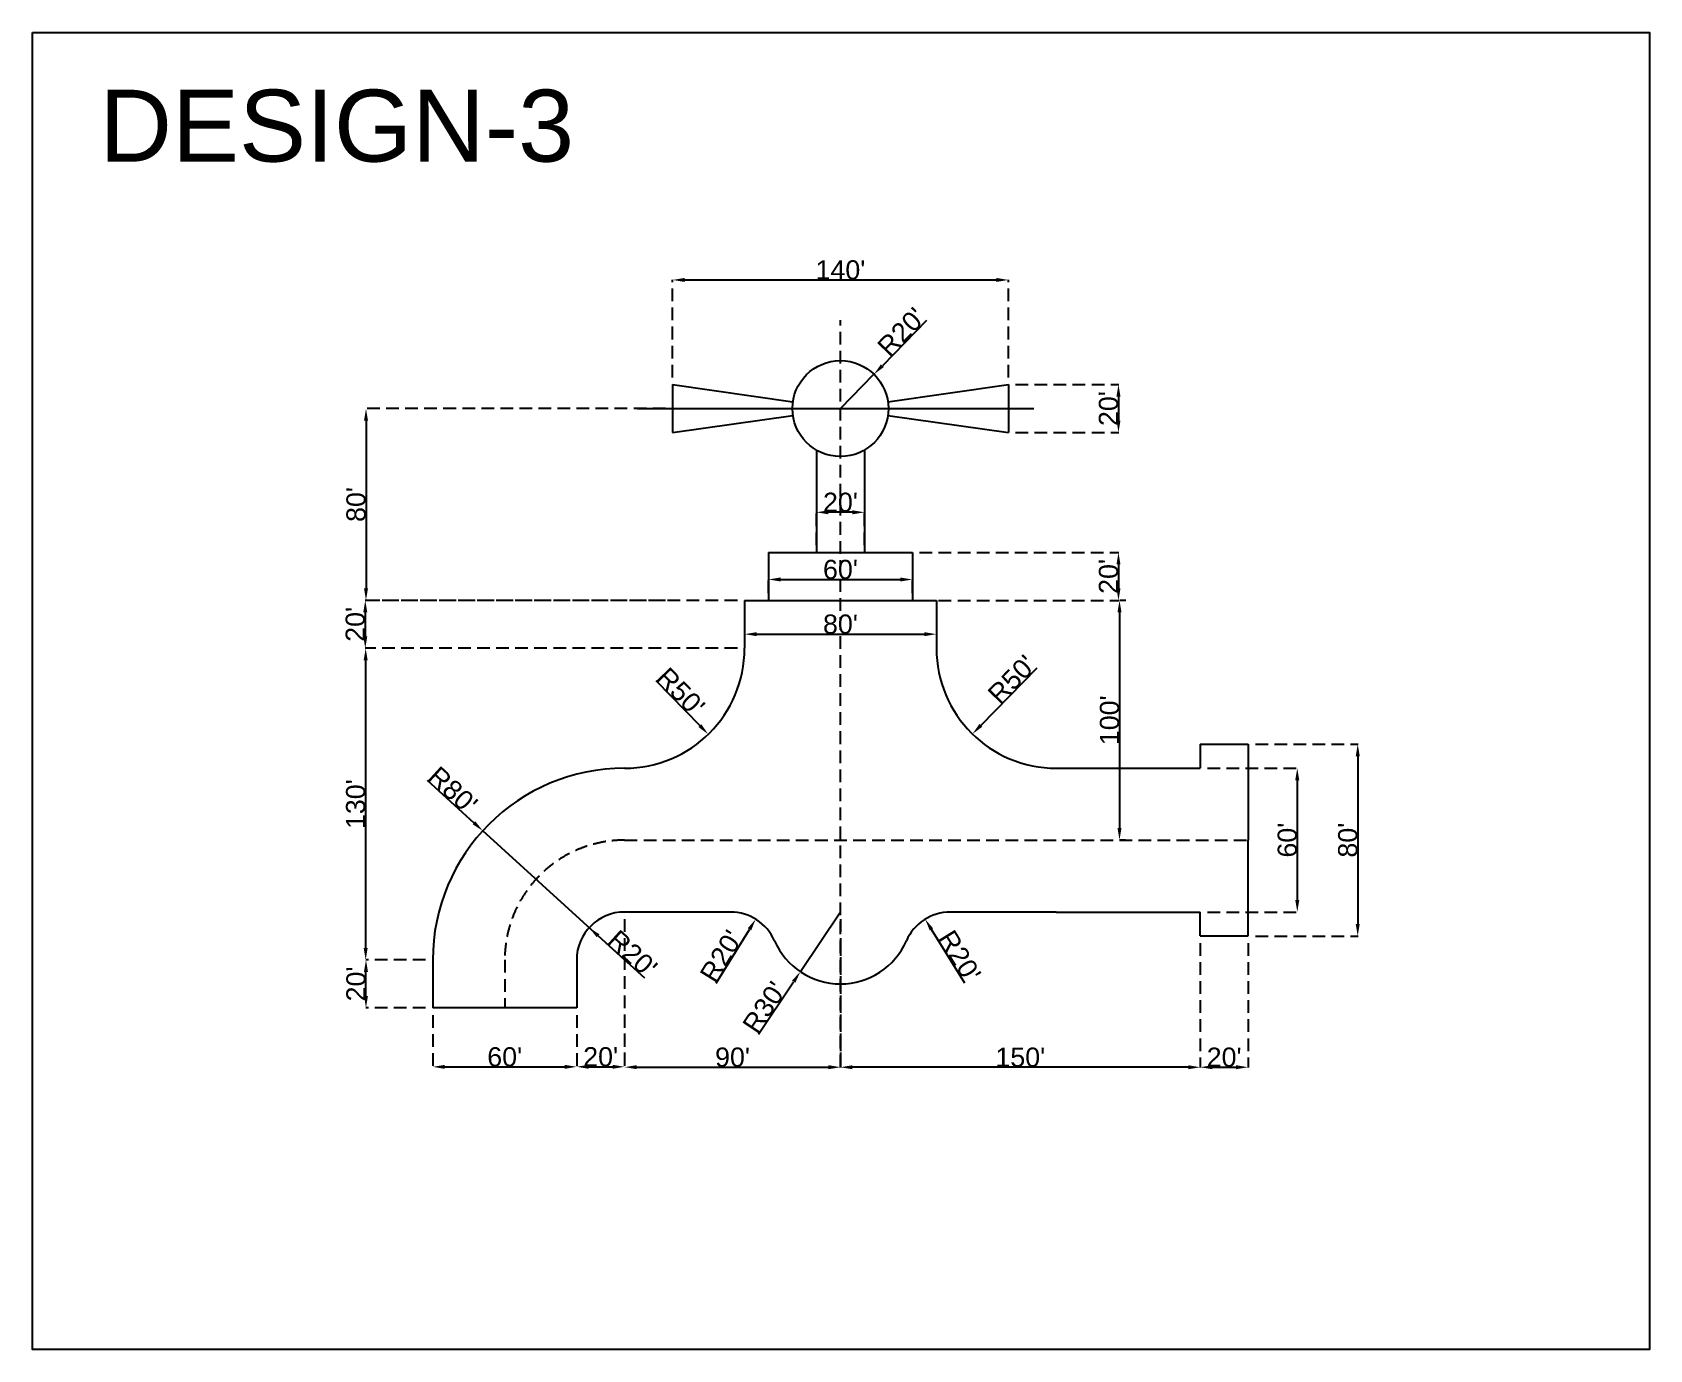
# Model space of a CAD drawing. Header units: inches. Extents: x 5503 to 13596, y 4540 to 11133.
import ezdxf

# ---------------------------------------------------------------- set-up
doc = ezdxf.new("R2010")
doc.units = ezdxf.units.IN
doc.header["$LTSCALE"] = 10
doc.linetypes.add('HIDDEN', pattern=[9.525, 6.35, -3.175])
doc.layers.add('dotted', color=90, linetype='HIDDEN')
doc.styles.get("Standard").update_dxf_attribs({"font": 'arial.ttf'})
doc.dimstyles.new('ISO-25', dxfattribs={"dimtxt": 96, "dimasz": 60, "dimexe": 1.25, "dimexo": 36, "dimtad": 1, "dimdec": 4, "dimlunit": 4, "dimtxsty": 'Standard', "dimcen": 2.5, "dimadec": 0, "dimazin": 0, "dimtfac": 1, "dimtdec": 4, "dimtmove": 0, "dimatfit": 3, "dimfxl": 1, "dimarcsym": 0})

# ---------------------------------------------------------------- blocks, each defined once
blk = doc.blocks.new('*D2')
at = {"color": 0, "linetype": 'HIDDEN', "lineweight": -2, "transparency": 16777216}
for p, q in [((11622.5, 7570.2), (12136.2, 7570.2)), ((11622.5, 6610.2), (12136.2, 6610.2))]:
    blk.add_line(p, q, dxfattribs=at)
at = {"color": 0, "lineweight": -2, "transparency": 16777216}
blk.add_line((12134.9, 7510.2), (12134.9, 6670.2), dxfattribs=at)
at = {"color": 0, "transparency": 16777216}
for points in [[(12124.9, 7510.2), (12144.9, 7510.2), (12134.9, 7570.2)], [(12124.9, 6670.2), (12144.9, 6670.2), (12134.9, 6610.2)]]:
    blk.add_solid(points, dxfattribs=at)
at = {"layer": 'Defpoints', "color": 0, "transparency": 16777216}
for p in [(11586.5, 7570.2), (11586.5, 6610.2), (12134.9, 6610.2)]:
    blk.add_point(p, dxfattribs=at)
at = {"color": 0, "transparency": 16777216, "insert": (12085.3, 7090.2), "char_height": 96, "attachment_point": 5, "rotation": 90}
blk.add_mtext("80'", dxfattribs=at)
blk = doc.blocks.new('*D3')
at = {"color": 0, "linetype": 'HIDDEN', "lineweight": -2, "transparency": 16777216}
for p, q in [((11382.5, 7450.2), (11833.6, 7450.2)), ((11382.5, 6730.2), (11833.6, 6730.2))]:
    blk.add_line(p, q, dxfattribs=at)
at = {"color": 0, "lineweight": -2, "transparency": 16777216}
blk.add_line((11832.3, 7390.2), (11832.3, 6790.2), dxfattribs=at)
at = {"color": 0, "transparency": 16777216}
for points in [[(11822.3, 7390.2), (11842.3, 7390.2), (11832.3, 7450.2)], [(11822.3, 6790.2), (11842.3, 6790.2), (11832.3, 6730.2)]]:
    blk.add_solid(points, dxfattribs=at)
at = {"layer": 'Defpoints', "color": 0, "transparency": 16777216}
for p in [(11346.5, 7450.2), (11346.5, 6730.2), (11832.3, 6730.2)]:
    blk.add_point(p, dxfattribs=at)
at = {"color": 0, "transparency": 16777216, "insert": (11782.7, 7090.2), "char_height": 96, "attachment_point": 5, "rotation": 90}
blk.add_mtext("60'", dxfattribs=at)
blk = doc.blocks.new('*D6')
at = {"color": 0, "linetype": 'HIDDEN', "lineweight": -2, "transparency": 16777216}
for p, q in [((9030.5, 8290.2), (7167.4, 8290.2)), ((9030.5, 8050.2), (7167.4, 8050.2))]:
    blk.add_line(p, q, dxfattribs=at)
at = {"color": 0, "lineweight": -2, "transparency": 16777216}
blk.add_line((7168.7, 8230.2), (7168.7, 8110.2), dxfattribs=at)
at = {"color": 0, "transparency": 16777216}
for points in [[(7158.7, 8230.2), (7178.7, 8230.2), (7168.7, 8290.2)], [(7158.7, 8110.2), (7178.7, 8110.2), (7168.7, 8050.2)]]:
    blk.add_solid(points, dxfattribs=at)
at = {"layer": 'Defpoints', "color": 0, "transparency": 16777216}
for p in [(9066.5, 8290.2), (7168.7, 8050.2), (9066.5, 8050.2)]:
    blk.add_point(p, dxfattribs=at)
at = {"color": 0, "transparency": 16777216, "insert": (7119, 8170.2), "char_height": 96, "attachment_point": 5, "rotation": 90}
blk.add_mtext("20'", dxfattribs=at)
blk = doc.blocks.new('*D9')
at = {"color": 0, "linetype": 'HIDDEN', "lineweight": -2, "transparency": 16777216}
for p, q in [((7204.7, 8050.2), (7171.8, 8050.2)), ((7172.4, 6490.2), (7171.8, 6490.2))]:
    blk.add_line(p, q, dxfattribs=at)
at = {"color": 0, "lineweight": -2, "transparency": 16777216}
blk.add_line((7170.6, 7990.2), (7170.6, 6550.2), dxfattribs=at)
at = {"color": 0, "transparency": 16777216}
for points in [[(7160.6, 7990.2), (7180.6, 7990.2), (7170.6, 8050.2)], [(7160.6, 6550.2), (7180.6, 6550.2), (7170.6, 6490.2)]]:
    blk.add_solid(points, dxfattribs=at)
at = {"layer": 'Defpoints', "color": 0, "transparency": 16777216}
for p in [(7168.7, 8050.2), (7136.4, 6490.2), (7170.6, 6490.2)]:
    blk.add_point(p, dxfattribs=at)
at = {"color": 0, "transparency": 16777216, "insert": (7120.9, 7270.2), "char_height": 96, "attachment_point": 5, "rotation": 90}
blk.add_mtext("130'", dxfattribs=at)
blk = doc.blocks.new('*D10')
at = {"color": 0, "linetype": 'HIDDEN', "lineweight": -2, "transparency": 16777216}
for p, q in [((7470.5, 6490.2), (7170.9, 6490.2)), ((7470.5, 6250.2), (7170.9, 6250.2))]:
    blk.add_line(p, q, dxfattribs=at)
at = {"color": 0, "lineweight": -2, "transparency": 16777216}
blk.add_line((7172.2, 6310.2), (7172.2, 6430.2), dxfattribs=at)
at = {"color": 0, "transparency": 16777216}
for points in [[(7162.2, 6430.2), (7182.2, 6430.2), (7172.2, 6490.2)], [(7162.2, 6310.2), (7182.2, 6310.2), (7172.2, 6250.2)]]:
    blk.add_solid(points, dxfattribs=at)
at = {"layer": 'Defpoints', "color": 0, "transparency": 16777216}
for p in [(7172.2, 6490.2), (7506.5, 6490.2), (7506.5, 6250.2)]:
    blk.add_point(p, dxfattribs=at)
at = {"color": 0, "transparency": 16777216, "insert": (7122.5, 6370.2), "char_height": 96, "attachment_point": 5, "rotation": 90}
blk.add_mtext("20'", dxfattribs=at)
blk = doc.blocks.new('*D11')
at = {"color": 0, "linetype": 'HIDDEN', "lineweight": -2, "transparency": 16777216}
for p, q in [((7506.5, 6214.2), (7506.5, 5954)), ((8226.5, 6214.2), (8226.5, 5954))]:
    blk.add_line(p, q, dxfattribs=at)
at = {"color": 0, "lineweight": -2, "transparency": 16777216}
blk.add_line((7566.5, 5955.2), (8166.5, 5955.2), dxfattribs=at)
at = {"color": 0, "transparency": 16777216}
for points in [[(7566.5, 5965.2), (7566.5, 5945.2), (7506.5, 5955.2)], [(8166.5, 5965.2), (8166.5, 5945.2), (8226.5, 5955.2)]]:
    blk.add_solid(points, dxfattribs=at)
at = {"layer": 'Defpoints', "color": 0, "transparency": 16777216}
for p in [(7506.5, 6250.2), (8226.5, 6250.2), (8226.5, 5955.2)]:
    blk.add_point(p, dxfattribs=at)
at = {"color": 0, "transparency": 16777216, "insert": (7866.5, 6004.8), "char_height": 96, "attachment_point": 5}
blk.add_mtext("60'", dxfattribs=at)
blk = doc.blocks.new('*D12')
at = {"color": 0, "linetype": 'HIDDEN', "lineweight": -2, "transparency": 16777216}
for p, q in [((9942.5, 8530.2), (10938.9, 8530.2)), ((9942.5, 8290.2), (10938.9, 8290.2))]:
    blk.add_line(p, q, dxfattribs=at)
at = {"color": 0, "lineweight": -2, "transparency": 16777216}
blk.add_line((10937.6, 8470.2), (10937.6, 8350.2), dxfattribs=at)
at = {"color": 0, "transparency": 16777216}
for points in [[(10927.6, 8470.2), (10947.6, 8470.2), (10937.6, 8530.2)], [(10927.6, 8350.2), (10947.6, 8350.2), (10937.6, 8290.2)]]:
    blk.add_solid(points, dxfattribs=at)
at = {"layer": 'Defpoints', "color": 0, "transparency": 16777216}
for p in [(9906.5, 8530.2), (9906.5, 8290.2), (10937.6, 8290.2)]:
    blk.add_point(p, dxfattribs=at)
at = {"color": 0, "transparency": 16777216, "insert": (10888, 8410.2), "char_height": 96, "attachment_point": 5, "rotation": 90}
blk.add_mtext("20'", dxfattribs=at)
blk = doc.blocks.new('*D13')
at = {"color": 0, "linetype": 'HIDDEN', "lineweight": -2, "transparency": 16777216}
for p, q in [((10422.5, 9370.2), (10938.9, 9370.2)), ((10422.5, 9130.2), (10938.9, 9130.2))]:
    blk.add_line(p, q, dxfattribs=at)
at = {"color": 0, "lineweight": -2, "transparency": 16777216}
blk.add_line((10937.6, 9310.2), (10937.6, 9190.2), dxfattribs=at)
at = {"color": 0, "transparency": 16777216}
for points in [[(10927.6, 9310.2), (10947.6, 9310.2), (10937.6, 9370.2)], [(10927.6, 9190.2), (10947.6, 9190.2), (10937.6, 9130.2)]]:
    blk.add_solid(points, dxfattribs=at)
at = {"layer": 'Defpoints', "color": 0, "transparency": 16777216}
for p in [(10386.5, 9370.2), (10386.5, 9130.2), (10937.6, 9130.2)]:
    blk.add_point(p, dxfattribs=at)
at = {"color": 0, "transparency": 16777216, "insert": (10888, 9250.2), "char_height": 96, "attachment_point": 5, "rotation": 90}
blk.add_mtext("20'", dxfattribs=at)
blk = doc.blocks.new('*D14')
at = {"color": 0, "linetype": 'HIDDEN', "lineweight": -2, "transparency": 16777216}
for p, q in [((9426.5, 8566.2), (9426.5, 8732.3)), ((9666.5, 8566.2), (9666.5, 8732.3))]:
    blk.add_line(p, q, dxfattribs=at)
at = {"color": 0, "lineweight": -2, "transparency": 16777216}
blk.add_line((9606.5, 8731), (9486.5, 8731), dxfattribs=at)
at = {"color": 0, "transparency": 16777216}
for points in [[(9486.5, 8741), (9486.5, 8721), (9426.5, 8731)], [(9606.5, 8741), (9606.5, 8721), (9666.5, 8731)]]:
    blk.add_solid(points, dxfattribs=at)
at = {"layer": 'Defpoints', "color": 0, "transparency": 16777216}
for p in [(9426.5, 8731), (9426.5, 8530.2), (9666.5, 8530.2)]:
    blk.add_point(p, dxfattribs=at)
at = {"color": 0, "transparency": 16777216, "insert": (9546.5, 8780.7), "char_height": 96, "attachment_point": 5}
blk.add_mtext("20'", dxfattribs=at)
blk = doc.blocks.new('*D15')
at = {"color": 0, "linetype": 'HIDDEN', "lineweight": -2, "transparency": 16777216}
for p, q in [((9186.5, 8326.2), (9186.5, 8396)), ((9906.5, 8326.2), (9906.5, 8396))]:
    blk.add_line(p, q, dxfattribs=at)
at = {"color": 0, "lineweight": -2, "transparency": 16777216}
blk.add_line((9246.5, 8394.7), (9846.5, 8394.7), dxfattribs=at)
at = {"color": 0, "transparency": 16777216}
for points in [[(9246.5, 8404.7), (9246.5, 8384.7), (9186.5, 8394.7)], [(9846.5, 8404.7), (9846.5, 8384.7), (9906.5, 8394.7)]]:
    blk.add_solid(points, dxfattribs=at)
at = {"layer": 'Defpoints', "color": 0, "transparency": 16777216}
for p in [(9906.5, 8394.7), (9186.5, 8290.2), (9906.5, 8290.2)]:
    blk.add_point(p, dxfattribs=at)
at = {"color": 0, "transparency": 16777216, "insert": (9546.5, 8444.4), "char_height": 96, "attachment_point": 5}
blk.add_mtext("60'", dxfattribs=at)
blk = doc.blocks.new('*D16')
at = {"color": 0, "linetype": 'HIDDEN', "lineweight": -2, "transparency": 16777216}
for p, q in [((9066.5, 8254.2), (9066.5, 8119.8)), ((10026.5, 8254.2), (10026.5, 8119.8))]:
    blk.add_line(p, q, dxfattribs=at)
at = {"color": 0, "lineweight": -2, "transparency": 16777216}
blk.add_line((9126.5, 8121), (9966.5, 8121), dxfattribs=at)
at = {"color": 0, "transparency": 16777216}
for points in [[(9126.5, 8131), (9126.5, 8111), (9066.5, 8121)], [(9966.5, 8131), (9966.5, 8111), (10026.5, 8121)]]:
    blk.add_solid(points, dxfattribs=at)
at = {"layer": 'Defpoints', "color": 0, "transparency": 16777216}
for p in [(9066.5, 8290.2), (10026.5, 8290.2), (10026.5, 8121)]:
    blk.add_point(p, dxfattribs=at)
at = {"color": 0, "transparency": 16777216, "insert": (9546.5, 8170.7), "char_height": 96, "attachment_point": 5}
blk.add_mtext("80'", dxfattribs=at)
blk = doc.blocks.new('*D17')
at = {"color": 0, "linetype": 'HIDDEN', "lineweight": -2, "transparency": 16777216}
for p, q in [((8706.5, 9406.2), (8706.5, 9895.3)), ((10386.5, 9406.2), (10386.5, 9895.3))]:
    blk.add_line(p, q, dxfattribs=at)
at = {"color": 0, "lineweight": -2, "transparency": 16777216}
blk.add_line((8766.5, 9894.1), (10326.5, 9894.1), dxfattribs=at)
at = {"color": 0, "transparency": 16777216}
for points in [[(8766.5, 9904.1), (8766.5, 9884.1), (8706.5, 9894.1)], [(10326.5, 9904.1), (10326.5, 9884.1), (10386.5, 9894.1)]]:
    blk.add_solid(points, dxfattribs=at)
at = {"layer": 'Defpoints', "color": 0, "transparency": 16777216}
for p in [(10386.5, 9894.1), (8706.5, 9370.2), (10386.5, 9370.2)]:
    blk.add_point(p, dxfattribs=at)
at = {"color": 0, "transparency": 16777216, "insert": (9546.5, 9943.7), "char_height": 96, "attachment_point": 5}
blk.add_mtext("140'", dxfattribs=at)
blk = doc.blocks.new('*D18')
at = {"color": 0, "linetype": 'HIDDEN', "lineweight": -2, "transparency": 16777216}
for p, q in [((8466.5, 6694.2), (8466.5, 5952.4)), ((9546.5, 6694.2), (9546.5, 5952.4))]:
    blk.add_line(p, q, dxfattribs=at)
at = {"color": 0, "lineweight": -2, "transparency": 16777216}
blk.add_line((8526.5, 5953.6), (9486.5, 5953.6), dxfattribs=at)
at = {"color": 0, "transparency": 16777216}
for points in [[(8526.5, 5963.6), (8526.5, 5943.6), (8466.5, 5953.6)], [(9486.5, 5963.6), (9486.5, 5943.6), (9546.5, 5953.6)]]:
    blk.add_solid(points, dxfattribs=at)
at = {"layer": 'Defpoints', "color": 0, "transparency": 16777216}
for p in [(8466.5, 6730.2), (9546.5, 6730.2), (9546.5, 5953.6)]:
    blk.add_point(p, dxfattribs=at)
at = {"color": 0, "transparency": 16777216, "insert": (9006.5, 6003.3), "char_height": 96, "attachment_point": 5}
blk.add_mtext("90'", dxfattribs=at)
blk = doc.blocks.new('*D19')
at = {"color": 0, "linetype": 'HIDDEN', "lineweight": -2, "transparency": 16777216}
for p, q in [((8226.5, 6214.2), (8226.5, 5954.3)), ((8466.5, 6214.2), (8466.5, 5954.3))]:
    blk.add_line(p, q, dxfattribs=at)
at = {"color": 0, "lineweight": -2, "transparency": 16777216}
blk.add_line((8286.5, 5955.5), (8406.5, 5955.5), dxfattribs=at)
at = {"color": 0, "transparency": 16777216}
for points in [[(8286.5, 5965.5), (8286.5, 5945.5), (8226.5, 5955.5)], [(8406.5, 5965.5), (8406.5, 5945.5), (8466.5, 5955.5)]]:
    blk.add_solid(points, dxfattribs=at)
at = {"layer": 'Defpoints', "color": 0, "transparency": 16777216}
for p in [(8226.5, 6250.2), (8466.5, 6250.2), (8466.5, 5955.5)]:
    blk.add_point(p, dxfattribs=at)
at = {"color": 0, "transparency": 16777216, "insert": (8346.5, 6005.1), "char_height": 96, "attachment_point": 5}
blk.add_mtext("20'", dxfattribs=at)
blk = doc.blocks.new('*D20')
at = {"color": 0, "linetype": 'HIDDEN', "lineweight": -2, "transparency": 16777216}
for p, q in [((9546.5, 6574.3), (9546.5, 5952)), ((11346.5, 6574.2), (11346.5, 5952))]:
    blk.add_line(p, q, dxfattribs=at)
at = {"color": 0, "lineweight": -2, "transparency": 16777216}
blk.add_line((11286.5, 5953.2), (9606.5, 5953.2), dxfattribs=at)
at = {"color": 0, "transparency": 16777216}
for points in [[(9606.5, 5963.2), (9606.5, 5943.2), (9546.5, 5953.2)], [(11286.5, 5963.2), (11286.5, 5943.2), (11346.5, 5953.2)]]:
    blk.add_solid(points, dxfattribs=at)
at = {"layer": 'Defpoints', "color": 0, "transparency": 16777216}
for p in [(9546.5, 6610.3), (11346.5, 6610.2), (9546.5, 5953.2)]:
    blk.add_point(p, dxfattribs=at)
at = {"color": 0, "transparency": 16777216, "insert": (10446.5, 6002.9), "char_height": 96, "attachment_point": 5}
blk.add_mtext("150'", dxfattribs=at)
blk = doc.blocks.new('*D21')
at = {"color": 0, "linetype": 'HIDDEN', "lineweight": -2, "transparency": 16777216}
for p, q in [((11346.5, 6574.2), (11346.5, 5952.2)), ((11586.5, 6574.2), (11586.5, 5952.2))]:
    blk.add_line(p, q, dxfattribs=at)
at = {"color": 0, "lineweight": -2, "transparency": 16777216}
blk.add_line((11406.5, 5953.4), (11526.5, 5953.4), dxfattribs=at)
at = {"color": 0, "transparency": 16777216}
for points in [[(11406.5, 5963.4), (11406.5, 5943.4), (11346.5, 5953.4)], [(11526.5, 5963.4), (11526.5, 5943.4), (11586.5, 5953.4)]]:
    blk.add_solid(points, dxfattribs=at)
at = {"layer": 'Defpoints', "color": 0, "transparency": 16777216}
for p in [(11346.5, 6610.2), (11586.5, 6610.2), (11586.5, 5953.4)]:
    blk.add_point(p, dxfattribs=at)
at = {"color": 0, "transparency": 16777216, "insert": (11466.5, 6003.1), "char_height": 96, "attachment_point": 5}
blk.add_mtext("20'", dxfattribs=at)
blk = doc.blocks.new('*D22')
at = {"color": 0, "linetype": 'HIDDEN', "lineweight": -2, "transparency": 16777216}
for p, q in [((10974.9, 8290.2), (10944, 8290.2)), ((10973.6, 7090.2), (10944, 7090.2))]:
    blk.add_line(p, q, dxfattribs=at)
at = {"color": 0, "lineweight": -2, "transparency": 16777216}
blk.add_line((10942.8, 8230.2), (10942.8, 7150.2), dxfattribs=at)
at = {"color": 0, "transparency": 16777216}
for points in [[(10932.8, 8230.2), (10952.8, 8230.2), (10942.8, 8290.2)], [(10932.8, 7150.2), (10952.8, 7150.2), (10942.8, 7090.2)]]:
    blk.add_solid(points, dxfattribs=at)
at = {"layer": 'Defpoints', "color": 0, "transparency": 16777216}
for p in [(10938.9, 8290.2), (10937.6, 7090.2), (10942.8, 7090.2)]:
    blk.add_point(p, dxfattribs=at)
at = {"color": 0, "transparency": 16777216, "insert": (10893.1, 7690.2), "char_height": 96, "attachment_point": 5, "rotation": 90}
blk.add_mtext("100'", dxfattribs=at)
blk = doc.blocks.new('*D23')
at = {"color": 0, "linetype": 'HIDDEN', "lineweight": -2, "transparency": 16777216}
for p, q in [((8670.5, 9250.2), (7171.2, 9250.2)), ((8670.5, 8290.2), (7171.2, 8290.2))]:
    blk.add_line(p, q, dxfattribs=at)
at = {"color": 0, "lineweight": -2, "transparency": 16777216}
blk.add_line((7172.4, 9190.2), (7172.4, 8350.2), dxfattribs=at)
at = {"color": 0, "transparency": 16777216}
for points in [[(7162.4, 9190.2), (7182.4, 9190.2), (7172.4, 9250.2)], [(7162.4, 8350.2), (7182.4, 8350.2), (7172.4, 8290.2)]]:
    blk.add_solid(points, dxfattribs=at)
at = {"layer": 'Defpoints', "color": 0, "transparency": 16777216}
for p in [(8706.5, 9250.2), (7172.4, 8290.2), (8706.5, 8290.2)]:
    blk.add_point(p, dxfattribs=at)
at = {"color": 0, "transparency": 16777216, "insert": (7122.8, 8770.2), "char_height": 96, "attachment_point": 5, "rotation": 90}
blk.add_mtext("80'", dxfattribs=at)
blk = doc.blocks.new('*D24')
at = {"color": 0, "lineweight": -2, "transparency": 16777216}
for p, q in [((9977, 9690.9), (9756.1, 9464.8)), ((9546.5, 9250.2), (9714.2, 9421.9))]:
    blk.add_line(p, q, dxfattribs=at)
at = {"color": 0, "transparency": 16777216}
blk.add_solid([(9749, 9471.8), (9763.3, 9457.8), (9714.2, 9421.9)], dxfattribs=at)
at = {"layer": 'Defpoints', "color": 0, "transparency": 16777216}
for p in [(9714.2, 9421.9), (9546.5, 9250.2)]:
    blk.add_point(p, dxfattribs=at)
at = {"color": 0, "transparency": 16777216, "insert": (9852, 9634), "char_height": 96, "attachment_point": 5, "rotation": 45.6722}
blk.add_mtext("R20'", dxfattribs=at)
blk = doc.blocks.new('*D25')
at = {"color": 0, "lineweight": -2, "transparency": 16777216}
blk.add_line((10529.8, 7951.4), (10248.8, 7664.3), dxfattribs=at)
at = {"color": 0, "transparency": 16777216}
blk.add_solid([(10241.7, 7671.3), (10256, 7657.3), (10206.9, 7621.4)], dxfattribs=at)
at = {"layer": 'Defpoints', "color": 0, "transparency": 16777216}
for p in [(10626.5, 8050.2), (10206.9, 7621.4)]:
    blk.add_point(p, dxfattribs=at)
at = {"color": 0, "transparency": 16777216, "insert": (10404.8, 7894.6), "char_height": 96, "attachment_point": 5, "rotation": 45.61975}
blk.add_mtext("R50'", dxfattribs=at)
blk = doc.blocks.new('*D26')
at = {"color": 0, "lineweight": -2, "transparency": 16777216}
blk.add_line((8622.7, 7889.7), (8843, 7663.1), dxfattribs=at)
at = {"color": 0, "transparency": 16777216}
blk.add_solid([(8850.2, 7670.1), (8835.8, 7656.1), (8884.8, 7620.1)], dxfattribs=at)
at = {"layer": 'Defpoints', "color": 0, "transparency": 16777216}
for p in [(8466.5, 8050.2), (8884.8, 7620.1)]:
    blk.add_point(p, dxfattribs=at)
at = {"color": 0, "transparency": 16777216, "insert": (8747.5, 7832.5), "char_height": 96, "attachment_point": 5, "rotation": 314.20306}
blk.add_mtext("R50'", dxfattribs=at)
blk = doc.blocks.new('*D27')
at = {"color": 0, "lineweight": -2, "transparency": 16777216}
for p, q in [((9546.5, 6730.2), (9345.7, 6431.4)), ((9135.9, 6119.3), (9312.2, 6381.6))]:
    blk.add_line(p, q, dxfattribs=at)
at = {"color": 0, "transparency": 16777216}
blk.add_solid([(9303.9, 6387.2), (9320.5, 6376.1), (9345.7, 6431.4)], dxfattribs=at)
at = {"layer": 'Defpoints', "color": 0, "transparency": 16777216}
for p in [(9546.5, 6730.2), (9345.7, 6431.4)]:
    blk.add_point(p, dxfattribs=at)
at = {"color": 0, "transparency": 16777216, "insert": (9166.1, 6253.3), "char_height": 96, "attachment_point": 5, "rotation": 56.09449}
blk.add_mtext("R30'", dxfattribs=at)
blk = doc.blocks.new('*D28')
at = {"color": 0, "lineweight": -2, "transparency": 16777216}
blk.add_line((10168, 6374.5), (10001.7, 6643.3), dxfattribs=at)
at = {"color": 0, "transparency": 16777216}
blk.add_solid([(10010.2, 6648.6), (9993.2, 6638), (9970.2, 6694.3)], dxfattribs=at)
at = {"layer": 'Defpoints', "color": 0, "transparency": 16777216}
for p in [(9970.2, 6694.3), (10096.4, 6490.2)]:
    blk.add_point(p, dxfattribs=at)
at = {"color": 0, "transparency": 16777216, "insert": (10142.9, 6509.5), "char_height": 96, "attachment_point": 5, "rotation": 301.73844}
blk.add_mtext("R20'", dxfattribs=at)
blk = doc.blocks.new('*D29')
at = {"color": 0, "lineweight": -2, "transparency": 16777216}
blk.add_line((8925.3, 6374.4), (9091, 6643.5), dxfattribs=at)
at = {"color": 0, "transparency": 16777216}
blk.add_solid([(9082.5, 6648.7), (9099.5, 6638.2), (9122.5, 6694.6)], dxfattribs=at)
at = {"layer": 'Defpoints', "color": 0, "transparency": 16777216}
for p in [(9122.5, 6694.6), (8996.6, 6490.2)]:
    blk.add_point(p, dxfattribs=at)
at = {"color": 0, "transparency": 16777216, "insert": (8950.1, 6509.4), "char_height": 96, "attachment_point": 5, "rotation": 58.36687}
blk.add_mtext("R20'", dxfattribs=at)
blk = doc.blocks.new('*D32')
at = {"color": 0, "lineweight": -2, "transparency": 16777216}
for p, q in [((7478.7, 7389.8), (7712.4, 7177)), ((8466.5, 6490.2), (7756.8, 7136.6))]:
    blk.add_line(p, q, dxfattribs=at)
at = {"color": 0, "transparency": 16777216}
blk.add_solid([(7719.1, 7184.4), (7705.7, 7169.6), (7756.8, 7136.6)], dxfattribs=at)
at = {"layer": 'Defpoints', "color": 0, "transparency": 16777216}
for p in [(7756.8, 7136.6), (8466.5, 6490.2)]:
    blk.add_point(p, dxfattribs=at)
at = {"color": 0, "transparency": 16777216, "insert": (7606.8, 7340.3), "char_height": 96, "attachment_point": 5, "rotation": 317.67551}
blk.add_mtext("R80'", dxfattribs=at)
blk = doc.blocks.new('*D34')
at = {"color": 0, "lineweight": -2, "transparency": 16777216}
blk.add_line((8567.1, 6398.6), (8333.4, 6611.4), dxfattribs=at)
at = {"color": 0, "transparency": 16777216}
blk.add_solid([(8340.2, 6618.8), (8326.7, 6604), (8289.1, 6651.8)], dxfattribs=at)
at = {"layer": 'Defpoints', "color": 0, "transparency": 16777216}
for p in [(8289.1, 6651.8), (8466.5, 6490.2)]:
    blk.add_point(p, dxfattribs=at)
at = {"color": 0, "transparency": 16777216, "insert": (8505.9, 6521.5), "char_height": 96, "attachment_point": 5, "rotation": 317.67551}
blk.add_mtext("R20'", dxfattribs=at)

msp = doc.modelspace()

# ---------------------------------------------------------------- linework, layer by layer
for p, q in [((8706.52039, 9370.22418), (9308.93251, 9284.16531)), ((8706.52039, 9370.22418), (8706.52039, 9130.22418)), ((9784.10826, 9284.16531), (10386.52039, 9370.22418)), ((8530.18679, 9250.22418), (10513.9443, 9250.22418)), ((8706.52039, 9130.22418), (9308.93251, 9216.28306)), ((9784.10826, 9216.28306), (10386.52039, 9130.22418)), ((9426.52039, 9042.37808), (9426.52039, 8530.22418)), ((9666.52039, 9042.37808), (9666.52039, 8530.22418)), ((9186.52039, 8530.22418), (9906.52039, 8530.22418)), ((9186.52039, 8530.22418), (9186.52039, 8290.22418)), ((9906.52039, 8530.22418), (9906.52039, 8290.22418)), ((9066.52039, 8290.22418), (10026.52039, 8290.22418)), ((9066.52039, 8290.22418), (9066.52039, 8050.22418)), ((10026.52039, 8290.22418), (10026.52039, 8050.22418)), ((11346.52039, 7570.22418), (11346.52039, 7450.22418)), ((11346.52039, 7570.21745), (11586.52039, 7570.22418)), ((11586.52039, 7570.22418), (11586.52039, 7090.22418)), ((8466.52039, 7450.22418), (8466.52039, 7450.22418)), ((8466.52039, 7450.22418), (8466.52039, 7450.22418)), ((10626.52039, 7450.22418), (11346.52039, 7450.22418)), ((11586.52039, 6610.22418), (11586.52039, 7090.22418)), ((8996.6113, 6730.22418), (8466.52039, 6730.22418)), ((10626.52039, 6730.22418), (10096.42947, 6730.22418)), ((10626.52039, 6730.22418), (11346.52039, 6730.22418)), ((11346.52039, 6610.22418), (11346.52039, 6730.22418)), ((11346.52039, 6610.23092), (11586.52039, 6610.22418)), ((7506.52039, 6490.22418), (7506.52039, 6250.22418)), ((7506.52039, 6490.22418), (7506.52039, 6490.22418)), ((8226.52039, 6490.22418), (8226.52039, 6250.22418)), ((8226.52039, 6250.22418), (7506.52039, 6250.22418))]:
    msp.add_line(p, q)
msp.add_lwpolyline([(5502.78272, 11133.38762), (13595.5774, 11133.38762), (13595.5774, 4539.64592), (5502.78272, 4539.64592)], close=True)
msp.add_lwpolyline([(10386.52039, 9370.22418), (10386.52039, 9130.22418)])
msp.add_circle((9546.52039, 9250.22418), 240)
for centre, radius, start, end in [((8466.52039, 8050.22418), 600, 270, 0), ((10626.52039, 8050.22418), 600, 180, 270), ((8466.52039, 6490.22418), 960, 90, 180), ((8466.52039, 6490.22418), 240, 90, 180), ((8996.6113, 6490.22418), 240, 23.578178478, 90), ((10096.42947, 6490.22418), 240, 90, 156.421821522), ((9546.52039, 6730.22418), 360, 203.578178478, 336.421821522)]:
    msp.add_arc(centre, radius, start, end)
at = {"layer": 'dotted'}
for p, q in [((9546.52039, 5951.97325), (9546.52039, 9693.28022)), ((8466.52039, 7090.22418), (11586.52039, 7090.22418)), ((7866.52039, 6490.22418), (7866.52039, 6250.22418))]:
    msp.add_line(p, q, dxfattribs=at)
msp.add_arc((8466.52039, 6490.22418), 600, 90, 180, dxfattribs=at)

# ---------------------------------------------------------------- texts
at = {"attachment_point": 1}
for s, width, insert, char_height in [('DESIGN-3 ', 3665.4159483, (5502.78272, 11133.38762), 2.5), ('DESIGN-3', 3593.8783337, (5838.40467, 10846.26439), 360)]:
    msp.add_mtext_dynamic_manual_height_columns(s, width=width, gutter_width=12.5, heights=[0], dxfattribs=dict(at, insert=insert, char_height=char_height))

# ---------------------------------------------------------------- dimensions: what is measured, and where the dimension line sits
for base, p1, p2, picture, middle in [((10386.52039, 9894.07512), (8706.52039, 9370.22418), (10386.52039, 9370.22418), '*D17', (9546.52039, 9943.71513)), ((9426.52039, 8731.02915), (9666.52039, 8530.22418), (9426.52039, 8530.22418), '*D14', (9546.52039, 8780.66916)), ((10026.52039, 8121.02475), (9066.52039, 8290.22418), (10026.52039, 8290.22418), '*D16', (9546.52039, 8170.66476)), ((9546.52039, 5953.62837), (8466.52039, 6730.22418), (9546.52039, 6730.22418), '*D18', (9006.52039, 6003.26838)), ((9546.52039, 5953.22325), (11346.52039, 6610.23092), (9546.52039, 6610.28142), '*D20', (10446.52039, 6002.86326)), ((11586.52039, 5953.41577), (11346.52039, 6610.22418), (11586.52039, 6610.22418), '*D21', (11466.52039, 6003.05577)), ((8226.52039, 5955.20805), (7506.52039, 6250.22418), (8226.52039, 6250.22418), '*D11', (7866.52039, 6004.84805)), ((8466.52039, 5955.50374), (8226.52039, 6250.22418), (8466.52039, 6250.22418), '*D19', (8346.52039, 6005.14375))]:
    dim = msp.add_linear_dim(base=base, p1=p1, p2=p2, dimstyle='ISO-25')
    dim.commit()
    dim.dimension.update_dxf_attribs({"geometry": picture, "text_midpoint": middle})
for center, mpoint, picture, middle in [((9546.52039, 9250.22418), (9714.22337, 9421.9091), '*D24', (9852.02355, 9634.0211)), ((8466.52039, 6490.22418), (7756.75073, 7136.6196), '*D32', (7606.79933, 7340.32275)), ((9546.52039, 6730.22418), (9345.70342, 6431.43907), '*D27', (9166.12272, 6253.29749))]:
    dim = msp.add_radius_dim(center=center, mpoint=mpoint, dimstyle='ISO-25')
    dim.commit()
    dim.dimension.update_dxf_attribs({"geometry": picture, "text_midpoint": middle})
for base, p1, p2, picture, middle in [((10937.63141, 9130.22418), (10386.52039, 9370.22418), (10386.52039, 9130.22418), '*D13', (10887.9914, 9250.22418)), ((7172.41554, 8290.22418), (8706.52039, 9250.22418), (8706.52039, 8290.22418), '*D23', (7122.77554, 8770.22418)), ((10937.63141, 8290.22418), (9906.52039, 8530.22418), (9906.52039, 8290.22418), '*D12', (10887.9914, 8410.22418)), ((7168.66554, 8050.22418), (9066.52039, 8290.22418), (9066.52039, 8050.22418), '*D6', (7119.02554, 8170.22418)), ((10942.77529, 7090.22418), (10938.88141, 8290.22418), (10937.63141, 7090.22418), '*D22', (10893.13528, 7690.22418)), ((7170.58389, 6490.22418), (7168.66554, 8050.22418), (7136.43964, 6490.22418), '*D9', (7120.91114, 7270.22418)), ((12134.91904, 6610.22418), (11586.52039, 7570.22418), (11586.52039, 6610.22418), '*D2', (12085.27903, 7090.22418)), ((11832.32266, 6730.22418), (11346.52039, 7450.22418), (11346.52039, 6730.22418), '*D3', (11782.68265, 7090.22418)), ((7172.17523, 6490.22418), (7506.52039, 6250.22418), (7506.52039, 6490.22418), '*D10', (7122.53522, 6370.22418))]:
    dim = msp.add_linear_dim(base=base, p1=p1, p2=p2, angle=90, dimstyle='ISO-25')
    dim.commit()
    dim.dimension.update_dxf_attribs({"geometry": picture, "text_midpoint": middle})
dim = msp.add_linear_dim(base=(9906.52039, 8394.74468), p1=(9186.52039, 8290.22418), p2=(9906.52039, 8290.22418), dimstyle='ISO-25')
dim.commit()
dim.dimension.update_dxf_attribs({"geometry": '*D15', "text_midpoint": (9546.52039, 8394.74468), "dimtype": 160})
for center, mpoint, picture, middle in [((8466.52039, 8050.22418), (8884.84239, 7620.10013), '*D26', (8711.91872, 7797.90246)), ((10626.52039, 8050.22418), (10206.87019, 7621.39588), '*D25', (10440.28344, 7859.91407)), ((8466.52039, 6490.22418), (8289.07797, 6651.82304), '*D34', (8472.45342, 6484.8209)), ((8996.6113, 6490.22418), (9122.48609, 6694.5659), '*D29', (8992.40251, 6483.39174)), ((10096.42947, 6490.22418), (9970.17929, 6694.33418), '*D28', (10100.65082, 6483.39948))]:
    dim = msp.add_radius_dim(center=center, mpoint=mpoint, dimstyle='ISO-25')
    dim.commit()
    dim.dimension.update_dxf_attribs({"geometry": picture, "text_midpoint": middle, "dimtype": 164})

doc.saveas('drawing.dxf')
